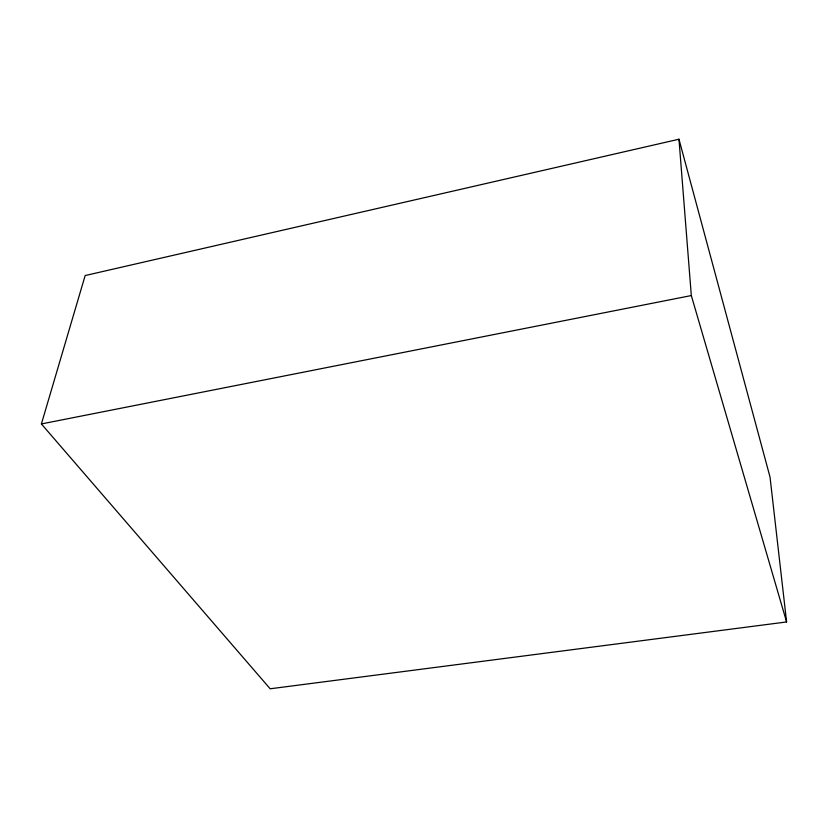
<?xml version="1.0" encoding="UTF-8"?>
<svg xmlns="http://www.w3.org/2000/svg" width="828" height="828" viewBox="0 0 828 828"><rect width="100%" height="100%" fill="white"/><g stroke="black" fill="none" stroke-linecap="round" stroke-linejoin="round"><path stroke-width="1.24" d="M41.4 423.946L85.16 275.548L678.97 139.218L770.03 477.063L786.6 621.952L270.166 688.782L41.4 423.946L691.318 295.555L678.97 139.218M691.318 295.555L786.6 621.952"/></g></svg>
